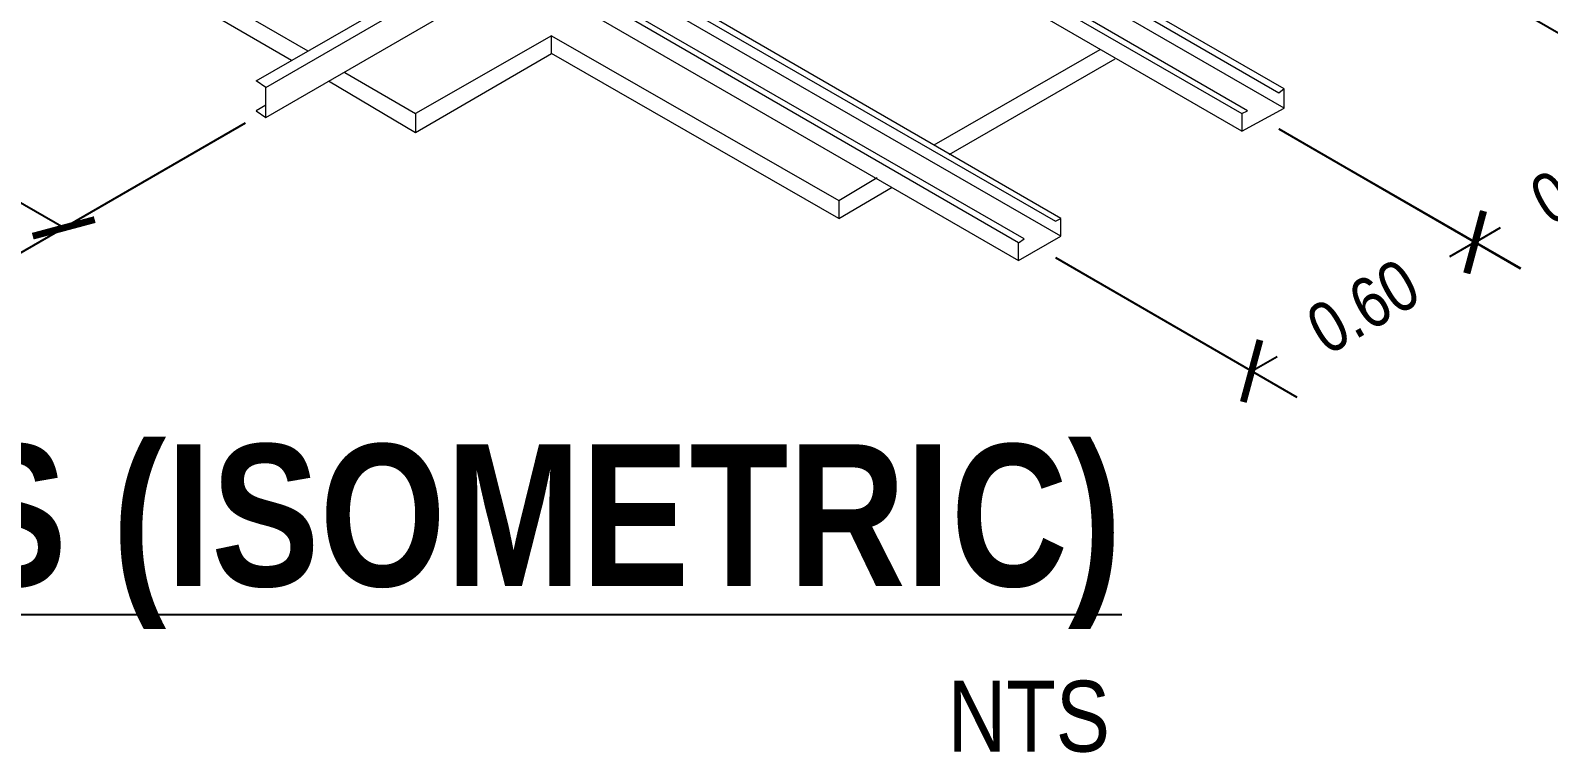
# Model space of a CAD drawing. Header units: inches. Extents: x 7263 to 14962, y 1317 to 2926.
# Drawn here: x 7481.12 to 7487.15, y 1495.1 to 1497.97 of the extents above; entities that cross this region are included whole.
import ezdxf

# ---------------------------------------------------------------- set-up
doc = ezdxf.new("R2010")
doc.units = ezdxf.units.IN
doc.header["$MEASUREMENT"] = 0
for name, color, linetype in [('Layer3', 3, 'Continuous'), ('Layer6', 6, 'Continuous'), ('PDF5_.1 CONTINUOUS', 7, 'Continuous'), ('PDF5_.13 CONTINUOUS', 7, 'Continuous')]:
    doc.layers.add(name, color=color, linetype=linetype)
doc.styles.get("Standard").update_dxf_attribs({"font": ''})
doc.styles.get('Standard').set_extended_font_data('Tw Cen MT Condensed')
doc.dimstyles.get("Standard").update_dxf_attribs({"dimtxt": 0.2, "dimasz": 0.18, "dimexe": 0.18, "dimexo": 0.0625, "dimgap": 0.09, "dimtad": 0, "dimzin": 0, "dimdsep": 46, "dimtxsty": 'Standard', "dimblk": 'ARCHTICK', "dimcen": 0.09, "dimclrd": 8, "dimclre": 8, "dimclrt": 2, "dimadec": 0, "dimazin": 0, "dimtfac": 1, "dimtofl": 0, "dimtmove": 0, "dimatfit": 3, "dimfxl": 1, "dimtolj": 1, "dimtzin": 0, "dimarcsym": 0})

# ---------------------------------------------------------------- blocks, each defined once
blk = doc.blocks.new('_ArchTick')
at = {"color": 0, "linetype": 'ByBlock', "const_width": 0.15}
blk.add_lwpolyline([(-0.5, -0.5), (0.5, 0.5)], dxfattribs=at)
blk = doc.blocks.new('*D319')
at = {"layer": 'Defpoints', "color": 0, "transparency": 16777216}
for p in [(7480.734, 1498.3915), (7482.0391, 1497.6376), (7481.2562, 1497.1864)]:
    blk.add_point(p, dxfattribs=at)
at = {"layer": 'Layer6', "color": 8, "lineweight": -2, "transparency": 16777216}
for p, q in [((7480.6714, 1498.3555), (7479.771, 1497.8364)), ((7479.9511, 1497.9403), (7480.2783, 1497.7512)), ((7481.9766, 1497.6016), (7481.0761, 1497.0825)), ((7481.2562, 1497.1864), (7480.929, 1497.3754))]:
    blk.add_line(p, q, dxfattribs=at)
at = {"layer": 'Layer6', "color": 8, "lineweight": -2, "transparency": 16777216, "xscale": 0.18, "yscale": 0.18, "zscale": 0.18}
for p, rotation in [((7479.9511, 1497.9403), 149.987561971077), ((7481.2562, 1497.1864), 329.987561971077)]:
    blk.add_blockref('_ArchTick', p, dxfattribs=dict(at, rotation=rotation))
at = {"layer": 'Layer6', "color": 2, "transparency": 16777216, "insert": (7480.6036, 1497.5633), "char_height": 0.2, "attachment_point": 5, "rotation": 329.98756}
blk.add_mtext('\\A1;1.20', dxfattribs=at)
blk = doc.blocks.new('*D320')
at = {"layer": 'Defpoints', "color": 0, "transparency": 16777216}
for p in [(7486.0166, 1497.616), (7485.1303, 1497.1053), (7486.8578, 1497.1293)]:
    blk.add_point(p, dxfattribs=at)
at = {"layer": 'Layer6', "color": 8, "lineweight": -2, "transparency": 16777216}
for p, q in [((7486.0791, 1497.5799), (7487.0377, 1497.0252)), ((7486.8578, 1497.1293), (7486.7567, 1497.071)), ((7485.1928, 1497.0692), (7486.1514, 1496.5145)), ((7485.9715, 1496.6186), (7486.0726, 1496.6768))]:
    blk.add_line(p, q, dxfattribs=at)
at = {"layer": 'Layer6', "color": 8, "lineweight": -2, "transparency": 16777216, "xscale": 0.18, "yscale": 0.18, "zscale": 0.18}
for p, rotation in [((7486.8578, 1497.1293), 29.95138550585657), ((7485.9715, 1496.6186), 209.9513855058566)]:
    blk.add_blockref('_ArchTick', p, dxfattribs=dict(at, rotation=rotation))
at = {"layer": 'Layer6', "color": 2, "transparency": 16777216, "insert": (7486.4146, 1496.8739), "char_height": 0.2, "attachment_point": 5, "rotation": 29.95139}
blk.add_mtext('\\A1;0.60', dxfattribs=at)
blk = doc.blocks.new('*D321')
at = {"layer": 'Defpoints', "color": 0, "transparency": 16777216}
for p in [(7486.9002, 1498.1267), (7486.0166, 1497.616), (7487.7432, 1497.641)]:
    blk.add_point(p, dxfattribs=at)
at = {"layer": 'Layer6', "color": 8, "lineweight": -2, "transparency": 16777216}
for p, q in [((7486.9627, 1498.0907), (7487.9234, 1497.5373)), ((7487.7432, 1497.641), (7487.6432, 1497.5832)), ((7486.0792, 1497.58), (7487.0398, 1497.0266)), ((7486.8596, 1497.1303), (7486.9597, 1497.1881))]:
    blk.add_line(p, q, dxfattribs=at)
at = {"layer": 'Layer6', "color": 8, "lineweight": -2, "transparency": 16777216, "xscale": 0.18, "yscale": 0.18, "zscale": 0.18}
for p, rotation in [((7487.7432, 1497.641), 30.02712423321998), ((7486.8596, 1497.1303), 210.02712423322)]:
    blk.add_blockref('_ArchTick', p, dxfattribs=dict(at, rotation=rotation))
at = {"layer": 'Layer6', "color": 2, "transparency": 16777216, "insert": (7487.3014, 1497.3857), "char_height": 0.2, "attachment_point": 5, "rotation": 30.02712}
blk.add_mtext('\\A1;0.60', dxfattribs=at)

msp = doc.modelspace()

# ---------------------------------------------------------------- linework, layer by layer
at = {"layer": 'PDF5_.1 CONTINUOUS', "lineweight": 9}
for points in [[(7482.1607, 1497.8511), (7481.6581, 1498.1429), (7481.6473, 1498.2186), (7481.7284, 1498.1753), (7482.2256, 1497.8889)], [(7483.1929, 1497.9484), (7484.3332, 1497.2945), (7484.3332, 1497.2242), (7483.1929, 1497.8781)], [(7484.7115, 1497.516), (7485.3708, 1497.8943)], [(7482.3715, 1497.8024), (7482.6525, 1497.6403)], [(7484.7709, 1497.4782), (7485.4302, 1497.8565)], [(7482.3066, 1497.77), (7482.6525, 1497.5647)], [(7484.3332, 1497.2945), (7484.4845, 1497.3863)], [(7484.3332, 1497.2242), (7484.544, 1497.3485)]]:
    msp.add_lwpolyline(points, dxfattribs=at)
msp.add_lwpolyline([(7483.1929, 1497.8781), (7483.1929, 1497.9484), (7482.6525, 1497.6403), (7482.6525, 1497.5647)], close=True, dxfattribs=at)
at = {"layer": 'PDF5_.13 CONTINUOUS', "color": 4, "lineweight": 13}
for points in [[(7486.1004, 1497.6619), (7486.1004, 1497.7376), (7486.0788, 1497.7214), (7484.1549, 1498.8347)], [(7486.1004, 1497.7376), (7484.1765, 1498.8455)], [(7484.0089, 1498.7482), (7485.9328, 1497.6403), (7485.9545, 1497.6511), (7484.0306, 1498.7644)], [(7485.9328, 1497.6403), (7485.9328, 1497.5701), (7486.1004, 1497.6619), (7484.1116, 1498.8076)], [(7485.9328, 1497.5701), (7483.9495, 1498.7158)], [(7482.058, 1497.6727), (7482.0202, 1497.6511), (7482.058, 1497.6241), (7482.058, 1497.743), (7482.0202, 1497.77), (7483.6198, 1498.6887)], [(7482.058, 1497.743), (7483.6198, 1498.6455)], [(7482.058, 1497.6241), (7483.6198, 1498.5266)], [(7483.0632, 1498.2024), (7485.0466, 1497.0567), (7485.2141, 1497.1539), (7483.2253, 1498.2996)], [(7483.2686, 1498.3213), (7485.1925, 1497.2134), (7485.2141, 1497.2242), (7483.2902, 1498.3375)], [(7485.0466, 1497.1269), (7483.1227, 1498.2402)], [(7485.0466, 1497.0567), (7485.0466, 1497.1269), (7485.0682, 1497.1431), (7483.1443, 1498.251)], [(7485.2141, 1497.1539), (7485.2141, 1497.2242)]]:
    msp.add_lwpolyline(points, dxfattribs=at)

# ---------------------------------------------------------------- texts
at = {"layer": 'Layer3', "insert": (7471.9801, 1496.3276), "char_height": 0.5625, "attachment_point": 1}
msp.add_mtext_dynamic_manual_height_columns('\\pi3.74114;{\\fArial Narrow|b1|i0|c0|p34;\\LCEILING DETAILS (ISOMETRIC)\\P\\pi3.75591;\\fArial Narrow|b0|i0|c0|p34;\\H0.5x;\\lSCALE:                                                                                        NTS}', width=17.154903, gutter_width=1, heights=[0], dxfattribs=at)

# ---------------------------------------------------------------- dimensions: what is measured, and where the dimension line sits
at = {"layer": 'Layer6'}
for p1, p2, distance, text, picture, middle in [((7480.734, 1498.3915), (7482.0391, 1497.6376), -0.7823, '1.20', '*D319', (7480.6036, 1497.5633)), ((7486.0166, 1497.616), (7486.9002, 1498.1267), -0.8423, '0.60', '*D321', (7487.3014, 1497.3857)), ((7485.1303, 1497.1053), (7486.0166, 1497.616), -0.8417, '0.60', '*D320', (7486.4146, 1496.8739))]:
    dim = msp.add_aligned_dim(p1=p1, p2=p2, distance=distance, text=text, dimstyle='Standard', override={"dimpost": 'M'}, dxfattribs=at)
    dim.commit()
    dim.dimension.update_dxf_attribs({"geometry": picture, "text_midpoint": middle})

doc.saveas('drawing.dxf')
